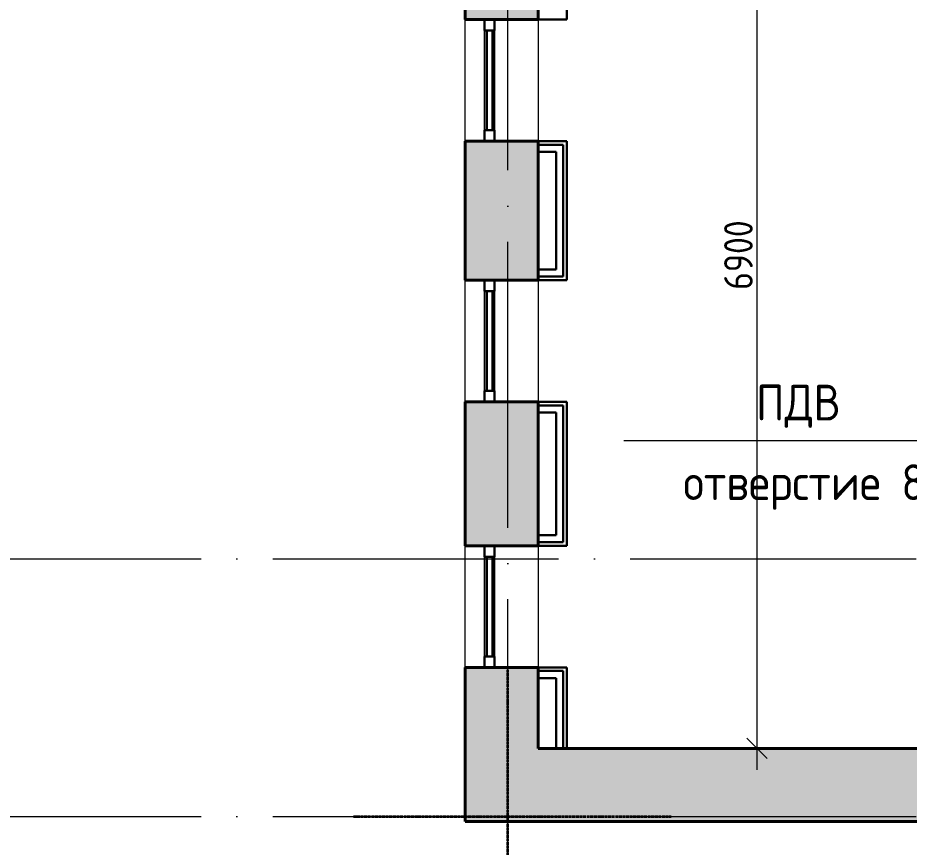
# Model space of a CAD drawing. Header units: millimetres. Extents: x 3050 to 430575, y -569542 to 36130.
# Drawn here: x 276551 to 282786, y -430531 to -424731 of the extents above; entities that cross this region are included whole.
import ezdxf

# ---------------------------------------------------------------- set-up
doc = ezdxf.new("R2010")
doc.units = ezdxf.units.MM
doc.linetypes.add('ADSK_Линия сетки', pattern=[25, 20, -2.5, 0, -2.5])
doc.linetypes.add('ADSK_Сверху', pattern=[4.5, 3, -1.5])
for name, color, linetype, lineweight in [('Витраж', 7, 'Continuous', 18), ('Марки', 7, 'Continuous', 20), ('Оси', 7, 'Continuous', 9), ('Панели витража', 7, 'Continuous', 18), ('Размеры', 7, 'Continuous', 9), ('Стены внутренние', 7, 'Continuous', 18), ('Стены наружные', 7, 'Continuous', 18)]:
    doc.layers.add(name, color=color, linetype=linetype, lineweight=lineweight)
doc.styles.add('GOST Common', font='GOST_Common.ttf', dxfattribs={"width": 0.9, "height": 200})
doc.styles.add('ISOCPEUR_1', font='isocpeur.ttf', dxfattribs={"width": 0.9, "height": 250})
doc.dimstyles.new('ADSK_Основной_2_мм_Округление_до_1_мм_1', dxfattribs={"dimscale": 304.8, "dimtxt": 201.142999, "dimasz": 0.463911, "dimexe": 0.492126, "dimexo": 0.492126, "dimgap": 0.098425, "dimtad": 1, "dimdec": 0, "dimdsep": 46, "dimtxsty": 'GOST Common', "dimblk1": 'OBLIQUE', "dimblk2": 'OBLIQUE', "dimsah": 1, "dimcen": 0.09, "dimdle": 0.492126, "dimazin": 2, "dimtfac": 1, "dimtdec": 4, "dimtix": 1, "dimtmove": 1, "dimatfit": 3, "dimfxl": 1, "dimtvp": 1, "dimtolj": 1, "dimtzin": 0, "dimlwd": 20, "dimlwe": 20, "dimarcsym": 2})

# ---------------------------------------------------------------- blocks, each defined once
blk = doc.blocks.new('Прямоугольный импост - 70х20_56мм-1425354-04 План 4-го этажа маркировочный')
at = {"layer": 'Витраж', "color": 253, "linetype": 'ADSK_Сверху', "true_color": 0xaaaaaa}
for p, q in [((38946.9, 14814.6), (38876.9, 14814.6)), ((38876.9, 14738.6), (38876.9, 14814.6)), ((38946.9, 14738.6), (38946.9, 14814.6)), ((38876.9, 13964.6), (38876.9, 14040.6)), ((38946.9, 13964.6), (38946.9, 14040.6)), ((38876.9, 13964.6), (38946.9, 13964.6))]:
    blk.add_line(p, q, dxfattribs=at)
blk = doc.blocks.new('Прямоугольный импост - 70х20_56мм-1424845-04 План 4-го этажа маркировочный')
at = {"layer": 'Витраж', "color": 253, "linetype": 'ADSK_Сверху', "true_color": 0xaaaaaa}
for p, q in [((-76, 35), (0, 35)), ((0, 35), (0, -35)), ((0, -35), (-76, -35))]:
    blk.add_line(p, q, dxfattribs=at)
blk = doc.blocks.new('Прямоугольный импост - 70х20_56мм-1424846-04 План 4-го этажа маркировочный')
at = {"layer": 'Витраж', "color": 253, "linetype": 'ADSK_Сверху', "true_color": 0xaaaaaa}
for p, q in [((0, 35), (-76, 35)), ((0, -35), (0, 35)), ((-76, -35), (0, -35))]:
    blk.add_line(p, q, dxfattribs=at)
blk = doc.blocks.new('Прямоугольный импост - 70х60мм-V3-04 План 4-го этажа маркировочный')
at = {"layer": 'Витраж', "color": 253, "linetype": 'ADSK_Сверху', "true_color": 0xaaaaaa}
for p, q in [((38946.9, 14738.6), (38876.9, 14738.6)), ((38876.9, 14040.6), (38876.9, 14738.6)), ((38946.9, 14040.6), (38946.9, 14738.6)), ((38876.9, 14040.6), (38946.9, 14040.6))]:
    blk.add_line(p, q, dxfattribs=at)
blk = doc.blocks.new('Системная панель - _AR_Стекло_40мм_привязка по центру-V51-04 План 4-го этажа маркировочный')
at = {"layer": 'Панели витража', "lineweight": 30}
for p, q in [((349, 20), (-349, 20)), ((-349, 20), (-349, -20)), ((349, -20), (349, 20)), ((-349, -20), (349, -20))]:
    blk.add_line(p, q, dxfattribs=at)
blk = doc.blocks.new('Прямоугольный импост - 70х40_56мм-V36-04 План 4-го этажа маркировочный')
at = {"layer": 'Витраж'}
for p, q in [((38876.9, 14738.6), (38876.9, 14040.6)), ((38946.9, 14738.6), (38946.9, 14040.6))]:
    blk.add_line(p, q, dxfattribs=at)
blk = doc.blocks.new('Прямоугольный импост - 70х20_56мм-V52-04 План 4-го этажа маркировочный')
at = {"layer": 'Витраж', "lineweight": 30}
for p, q in [((-76, 35), (0, 35)), ((-76, -35), (-76, 35)), ((0, 35), (0, -35)), ((0, -35), (-76, -35))]:
    blk.add_line(p, q, dxfattribs=at)
blk = doc.blocks.new('Прямоугольный импост - 70х20_56мм-V53-04 План 4-го этажа маркировочный')
at = {"layer": 'Витраж', "lineweight": 30}
for p, q in [((0, 35), (-76, 35)), ((-76, 35), (-76, -35)), ((0, -35), (0, 35)), ((-76, -35), (0, -35))]:
    blk.add_line(p, q, dxfattribs=at)
blk = doc.blocks.new('_Oblique')
at = {"color": 0, "linetype": 'ByBlock', "lineweight": -2}
blk.add_line((-0.5, -0.5), (0.5, 0.5), dxfattribs=at)
blk = doc.blocks.new('*D12260')
at = {"layer": 'Defpoints', "color": 0, "transparency": 16777216}
for p in [(281308.7, -422940.1), (281308.7, -429839.9), (281721.3, -429839.9)]:
    blk.add_point(p, dxfattribs=at)
at = {"layer": 'Размеры', "color": 0, "lineweight": 20, "transparency": 16777216}
for p, q in [((281721.3, -422790.1), (281721.3, -429989.9)), ((281458.7, -422940.1), (281871.3, -422940.1)), ((281458.7, -429839.9), (281871.3, -429839.9))]:
    blk.add_line(p, q, dxfattribs=at)
at = {"layer": 'Размеры', "color": 0, "lineweight": 20, "transparency": 16777216, "xscale": 141.4, "yscale": 141.4, "zscale": 141.4}
for p, rotation in [((281721.3, -422940.1), 90), ((281721.3, -429839.9), 270)]:
    blk.add_blockref('_Oblique', p, dxfattribs=dict(at, rotation=rotation))
at = {"layer": 'Размеры', "color": 0, "transparency": 16777216, "insert": (281591.3, -426390), "char_height": 200, "attachment_point": 5, "rotation": 90, "style": 'GOST Common'}
blk.add_mtext('\\A1;6900', dxfattribs=at)

msp = doc.modelspace()

# ---------------------------------------------------------------- hatches: boundary and pattern name
at = {"layer": 'Стены наружные', "true_color": 0xc0c0c0}
h = msp.add_hatch(color=9, dxfattribs=at)
h.paths.add_polyline_path([(280190.4, -430349.9), (280190.4, -429273.16), (279680.4, -429273.16), (279680.4, -430349.9), (279930.66, -430349.9)])
h.paths.add_polyline_path([(280122.22, -428423.16), (280190.4, -428423.16), (280190.4, -427415.86), (279680.4, -427415.86), (279680.4, -428423.16), (280100.88, -428423.16)])
h.paths.add_polyline_path([(280017.59, -426565.86), (280190.4, -426565.86), (280190.4, -425593.31), (279680.4, -425593.31), (279680.4, -426565.86), (279974.87, -426565.86)])
h.paths.add_polyline_path([(279930.66, -424743.31), (280190.4, -424743.31), (280190.4, -423791.2), (279680.4, -423791.2), (279680.4, -424743.31), (279854.89, -424743.31)])
h.paths.add_polyline_path([(279680.4, -422941.2), (280190.4, -422941.2), (280190.4, -422092.67), (279680.4, -422092.67), (279680.4, -422607.21)])
msp.add_hatch(color=9, dxfattribs=at).paths.add_polyline_path([(287692.6, -430349.9), (287692.6, -429839.9), (280190.4, -429839.9), (280190.4, -430349.9), (284436.02, -430349.9)])

# ---------------------------------------------------------------- linework, layer by layer
at = {"layer": 'Марки', "color": 30, "true_color": 0xf26722}
msp.add_line((280789.79, -427685.6), (283289.79, -427685.6), dxfattribs=at)
at = {"layer": 'Оси', "linetype": 'ADSK_Линия сетки', "ltscale": 100}
for p, q in [((279979.52, -435797.51), (279979.52, -386200.07)), ((268333.38, -428515.13), (336561.32, -428515.13)), ((268333.38, -430315.13), (336561.32, -430315.13))]:
    msp.add_line(p, q, dxfattribs=at)
at = {"layer": 'Оси', "color": 30, "linetype": 'ADSK_Линия сетки', "lineweight": 35, "true_color": 0xf26722}
for p, q in [((279979.52, -431468.22), (279979.52, -429280.79)), ((278898.49, -430315.13), (281121.67, -430315.13))]:
    msp.add_line(p, q, dxfattribs=at)
at = {"layer": 'Стены внутренние', "color": 32, "lineweight": 30, "true_color": 0xcd6928}
for p, q in [((280390.4, -424743.31), (280390.4, -423791.2)), ((280190.4, -424743.31), (280390.4, -424743.31)), ((280190.4, -425593.31), (280390.4, -425593.31)), ((280390.4, -426565.86), (280390.4, -425593.31)), ((280190.4, -425618.31), (280365.4, -425618.31)), ((280365.4, -426540.86), (280365.4, -425618.31)), ((280190.4, -425668.31), (280315.4, -425668.31)), ((280315.4, -426490.86), (280315.4, -425668.31)), ((280190.4, -426490.86), (280315.4, -426490.86)), ((280190.4, -426540.86), (280365.4, -426540.86)), ((280190.4, -426565.86), (280390.4, -426565.86)), ((280190.4, -427415.86), (280390.4, -427415.86)), ((280190.4, -427440.86), (280365.4, -427440.86)), ((280365.4, -428398.16), (280365.4, -427440.86)), ((280390.4, -428423.16), (280390.4, -427415.86)), ((280190.4, -427490.86), (280315.4, -427490.86)), ((280315.4, -428348.16), (280315.4, -427490.86)), ((280190.4, -428348.16), (280315.4, -428348.16)), ((280190.4, -428398.16), (280365.4, -428398.16)), ((280190.4, -428423.16), (280390.4, -428423.16)), ((280190.4, -429273.16), (280390.4, -429273.16)), ((280390.4, -429839.9), (280390.4, -429273.16)), ((280190.4, -429298.16), (280365.4, -429298.16)), ((280365.4, -429839.9), (280365.4, -429298.16)), ((280190.4, -429348.16), (280315.4, -429348.16)), ((280315.4, -429839.9), (280315.4, -429348.16))]:
    msp.add_line(p, q, dxfattribs=at)
at = {"layer": 'Стены наружные', "lineweight": 40}
for p, q in [((279680.4, -423791.2), (279680.4, -424743.31)), ((280190.4, -424743.31), (280190.4, -423791.2)), ((279680.4, -424743.31), (280190.4, -424743.31)), ((279680.4, -425593.31), (279680.4, -426565.86)), ((280190.4, -425593.31), (279680.4, -425593.31)), ((280190.4, -426565.86), (280190.4, -425593.31)), ((279680.4, -426565.86), (280190.4, -426565.86)), ((279680.4, -427415.86), (279680.4, -428423.16)), ((280190.4, -427415.86), (279680.4, -427415.86)), ((280190.4, -428423.16), (280190.4, -427415.86)), ((279680.4, -428423.16), (280190.4, -428423.16)), ((279680.4, -429273.16), (279680.4, -430349.9)), ((280190.4, -429273.16), (279680.4, -429273.16)), ((280190.4, -429839.9), (280190.4, -429273.16)), ((284906.48, -429839.9), (280190.4, -429839.9)), ((279680.4, -430349.9), (287692.6, -430349.9))]:
    msp.add_line(p, q, dxfattribs=at)
at = {"layer": 'Стены наружные'}
for p, q in [((279680.4, -425593.31), (279680.4, -424743.31)), ((280190.4, -424743.31), (280190.4, -425593.31)), ((279680.4, -427415.86), (279680.4, -426565.86)), ((280190.4, -426565.86), (280190.4, -427415.86)), ((279680.4, -429273.16), (279680.4, -428423.16)), ((280190.4, -428423.16), (280190.4, -429273.16))]:
    msp.add_line(p, q, dxfattribs=at)

# ---------------------------------------------------------------- block references
at = {"layer": 'Витраж', "color": 253, "linetype": 'ADSK_Сверху', "true_color": 0xaaaaaa}
for name, p in [('Прямоугольный импост - 70х20_56мм-1425354-04 План 4-го этажа маркировочный', (240938.49, -439557.93)), ('Прямоугольный импост - 70х60мм-V3-04 План 4-го этажа маркировочный', (240938.49, -439557.93)), ('Прямоугольный импост - 70х20_56мм-1425354-04 План 4-го этажа маркировочный', (240938.49, -441380.48)), ('Прямоугольный импост - 70х60мм-V3-04 План 4-го этажа маркировочный', (240938.49, -441380.48)), ('Прямоугольный импост - 70х20_56мм-1425354-04 План 4-го этажа маркировочный', (240938.49, -443237.78)), ('Прямоугольный импост - 70х60мм-V3-04 План 4-го этажа маркировочный', (240938.49, -443237.78))]:
    msp.add_blockref(name, p, dxfattribs=at)
at = {"layer": 'Витраж', "color": 253, "linetype": 'ADSK_Сверху', "true_color": 0xaaaaaa, "extrusion": (0, 0, -1), "rotation": 90.00000000000007}
for p in [(-279850.4, -424743.31), (-279850.4, -426565.86), (-279850.4, -428423.16)]:
    msp.add_blockref('Прямоугольный импост - 70х20_56мм-1424845-04 План 4-го этажа маркировочный', p, dxfattribs=at)
at = {"layer": 'Витраж', "extrusion": (0, 0, -1), "rotation": 90.00000000000007}
for p in [(-279850.4, -424743.31), (-279850.4, -426565.86), (-279850.4, -428423.16)]:
    msp.add_blockref('Прямоугольный импост - 70х20_56мм-V52-04 План 4-го этажа маркировочный', p, dxfattribs=at)
at = {"layer": 'Витраж'}
for p in [(240938.49, -439557.93), (240938.49, -441380.48), (240938.49, -443237.78)]:
    msp.add_blockref('Прямоугольный импост - 70х40_56мм-V36-04 План 4-го этажа маркировочный', p, dxfattribs=at)
at = {"layer": 'Витраж', "color": 253, "linetype": 'ADSK_Сверху', "true_color": 0xaaaaaa, "rotation": 269.9999999999999}
for p in [(279850.4, -425593.31), (279850.4, -427415.86), (279850.4, -429273.16)]:
    msp.add_blockref('Прямоугольный импост - 70х20_56мм-1424846-04 План 4-го этажа маркировочный', p, dxfattribs=at)
at = {"layer": 'Витраж', "rotation": 269.9999999999999}
for p in [(279850.4, -425593.31), (279850.4, -427415.86), (279850.4, -429273.16)]:
    msp.add_blockref('Прямоугольный импост - 70х20_56мм-V53-04 План 4-го этажа маркировочный', p, dxfattribs=at)
at = {"layer": 'Панели витража', "rotation": 89.99999999999993}
for p in [(279850.4, -425168.31), (279850.4, -426990.86), (279850.4, -428848.16)]:
    msp.add_blockref('Системная панель - _AR_Стекло_40мм_привязка по центру-V51-04 План 4-го этажа маркировочный', p, dxfattribs=at)

# ---------------------------------------------------------------- texts
at = {"layer": 'Марки', "color": 30, "lineweight": 40, "true_color": 0xf26722, "style": 'ISOCPEUR_1', "width": 0.9}
for s, p in [('ПДВ', (281714.72, -427546.58)), ('отверстие 800х1100(h)', (281205.77, -428103.43))]:
    msp.add_text(s, height=250, dxfattribs=at).set_placement(p)

# ---------------------------------------------------------------- dimensions: what is measured, and where the dimension line sits
at = {"layer": 'Размеры', "color": 18, "true_color": 0x000000}
dim = msp.add_linear_dim(base=(281721.26, -429839.9), p1=(281308.73, -422940.13), p2=(281308.73, -429839.9), angle=90, dimstyle='ADSK_Основной_2_мм_Округление_до_1_мм_1', override={"dimpost": '<>'}, dxfattribs=at)
dim.commit()
dim.dimension.update_dxf_attribs({"geometry": '*D12260', "text_midpoint": (281721.26, -426390.01), "dimtype": 160})

doc.saveas('drawing.dxf')
